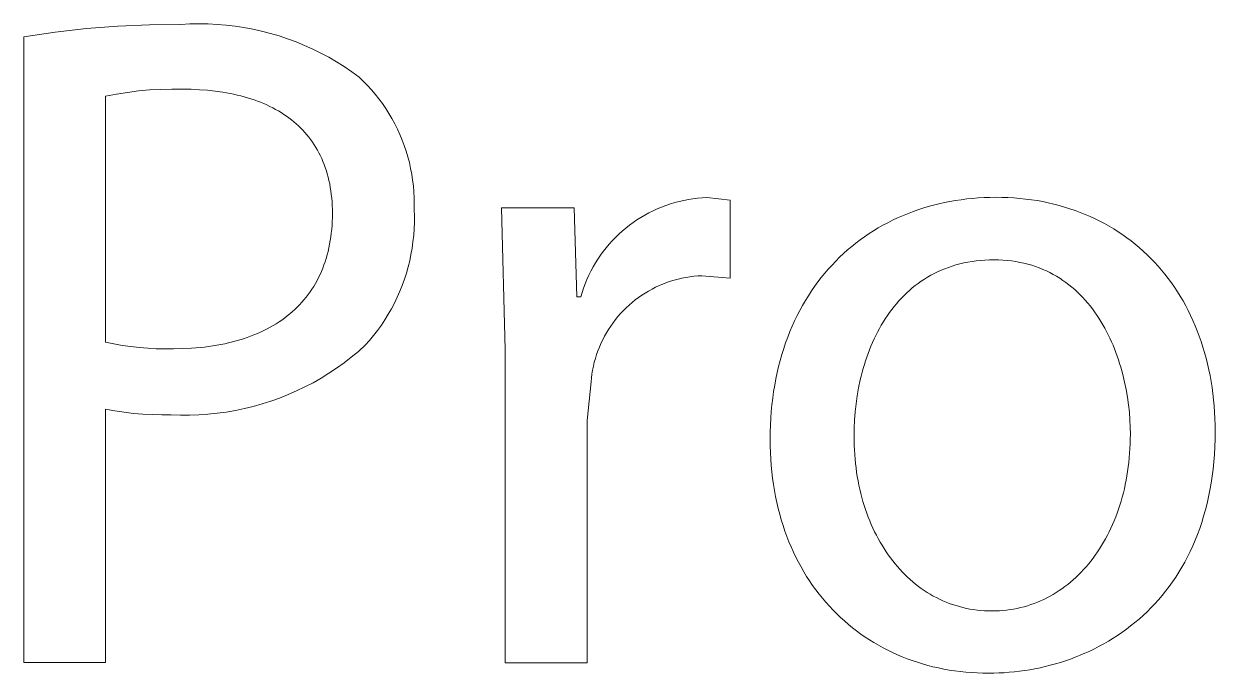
# Model space of a CAD drawing. Header units: millimetres. Extents: x -665 to 1920, y -373 to 1434.
# Drawn here: x 1097.66 to 1130.44, y -329.91 to -312.02 of the extents above; entities that cross this region are included whole.
import ezdxf

# ---------------------------------------------------------------- set-up
doc = ezdxf.new("R2010")
doc.units = ezdxf.units.MM
doc.header["$MEASUREMENT"] = 0
doc.layers.add('Domyślny', color=7, linetype='Continuous', true_color=0x000000)

msp = doc.modelspace()

# ---------------------------------------------------------------- linework, layer by layer
at = {"layer": 'Domyślny', "color": 18, "lineweight": 15, "true_color": 0x000000}
for p, q in [((1101.114, -312.052), (1101.982, -312.042)), ((1101.982, -312.042), (1102.231, -312.029)), ((1102.231, -312.029), (1102.479, -312.024)), ((1102.479, -312.024), (1102.728, -312.027)), ((1102.728, -312.027), (1102.976, -312.039)), ((1102.976, -312.039), (1103.224, -312.059)), ((1097.66, -312.378), (1098.519, -312.253)), ((1098.519, -312.253), (1099.382, -312.157)), ((1099.382, -312.157), (1100.247, -312.09)), ((1100.247, -312.09), (1101.114, -312.052)), ((1103.224, -312.059), (1103.47, -312.088)), ((1103.47, -312.088), (1103.716, -312.126)), ((1103.716, -312.126), (1103.961, -312.171)), ((1103.961, -312.171), (1104.203, -312.225)), ((1104.203, -312.225), (1104.444, -312.287)), ((1104.444, -312.287), (1104.682, -312.358)), ((1104.682, -312.358), (1104.918, -312.436)), ((1097.66, -329.617), (1097.66, -312.378)), ((1104.918, -312.436), (1105.151, -312.523)), ((1105.151, -312.523), (1105.381, -312.617)), ((1105.381, -312.617), (1105.608, -312.719)), ((1105.608, -312.719), (1105.83, -312.829)), ((1105.83, -312.829), (1106.05, -312.947)), ((1106.05, -312.947), (1106.264, -313.071)), ((1106.264, -313.071), (1106.475, -313.203)), ((1106.475, -313.203), (1106.681, -313.343)), ((1106.681, -313.343), (1106.882, -313.489)), ((1106.882, -313.489), (1107, -313.602)), ((1107, -313.602), (1107.114, -313.719)), ((1100.208, -313.957), (1099.907, -314.014)), ((1100.51, -313.911), (1100.208, -313.957)), ((1100.813, -313.874), (1100.51, -313.911)), ((1101.118, -313.846), (1100.813, -313.874)), ((1101.423, -313.829), (1101.118, -313.846)), ((1101.728, -313.822), (1101.423, -313.829)), ((1102.034, -313.825), (1101.728, -313.822)), ((1102.264, -313.828), (1102.034, -313.825)), ((1102.489, -313.838), (1102.264, -313.828)), ((1102.709, -313.854), (1102.489, -313.838)), ((1102.923, -313.877), (1102.709, -313.854)), ((1103.132, -313.906), (1102.923, -313.877)), ((1103.234, -313.924), (1103.132, -313.906)), ((1103.335, -313.942), (1103.234, -313.924)), ((1103.434, -313.963), (1103.335, -313.942)), ((1103.532, -313.985), (1103.434, -313.963)), ((1103.629, -314.009), (1103.532, -313.985)), ((1103.723, -314.034), (1103.629, -314.009)), ((1107.114, -313.719), (1107.223, -313.839)), ((1107.223, -313.839), (1107.329, -313.964)), ((1107.329, -313.964), (1107.43, -314.092)), ((1099.907, -314.014), (1099.907, -320.791)), ((1103.817, -314.061), (1103.723, -314.034)), ((1103.909, -314.09), (1103.817, -314.061)), ((1103.999, -314.121), (1103.909, -314.09)), ((1104.088, -314.153), (1103.999, -314.121)), ((1104.175, -314.186), (1104.088, -314.153)), ((1104.26, -314.222), (1104.175, -314.186)), ((1104.344, -314.259), (1104.26, -314.222)), ((1104.426, -314.298), (1104.344, -314.259)), ((1104.507, -314.338), (1104.426, -314.298)), ((1104.586, -314.38), (1104.507, -314.338)), ((1107.43, -314.092), (1107.527, -314.223)), ((1107.527, -314.223), (1107.619, -314.358)), ((1104.663, -314.424), (1104.586, -314.38)), ((1104.738, -314.47), (1104.663, -314.424)), ((1104.812, -314.517), (1104.738, -314.47)), ((1104.884, -314.566), (1104.812, -314.517)), ((1104.954, -314.616), (1104.884, -314.566)), ((1105.022, -314.669), (1104.954, -314.616)), ((1107.619, -314.358), (1107.706, -314.495)), ((1107.706, -314.495), (1107.789, -314.636)), ((1107.789, -314.636), (1107.866, -314.779)), ((1105.089, -314.722), (1105.022, -314.669)), ((1105.153, -314.778), (1105.089, -314.722)), ((1105.216, -314.835), (1105.153, -314.778)), ((1105.277, -314.894), (1105.216, -314.835)), ((1105.336, -314.955), (1105.277, -314.894)), ((1105.393, -315.017), (1105.336, -314.955)), ((1107.866, -314.779), (1107.939, -314.925)), ((1107.939, -314.925), (1108.007, -315.074)), ((1105.448, -315.082), (1105.393, -315.017)), ((1105.502, -315.147), (1105.448, -315.082)), ((1105.553, -315.215), (1105.502, -315.147)), ((1105.602, -315.284), (1105.553, -315.215)), ((1105.65, -315.355), (1105.602, -315.284)), ((1108.007, -315.074), (1108.069, -315.224)), ((1108.069, -315.224), (1108.127, -315.377)), ((1105.695, -315.428), (1105.65, -315.355)), ((1105.738, -315.502), (1105.695, -315.428)), ((1105.779, -315.578), (1105.738, -315.502)), ((1105.819, -315.656), (1105.779, -315.578)), ((1108.127, -315.377), (1108.179, -315.532)), ((1108.179, -315.532), (1108.225, -315.688)), ((1105.856, -315.735), (1105.819, -315.656)), ((1105.891, -315.817), (1105.856, -315.735)), ((1105.923, -315.9), (1105.891, -315.817)), ((1105.954, -315.984), (1105.923, -315.9)), ((1108.225, -315.688), (1108.267, -315.846)), ((1108.267, -315.846), (1108.302, -316.005)), ((1105.983, -316.071), (1105.954, -315.984)), ((1106.009, -316.159), (1105.983, -316.071)), ((1106.033, -316.249), (1106.009, -316.159)), ((1106.055, -316.34), (1106.033, -316.249)), ((1108.302, -316.005), (1108.333, -316.165)), ((1108.333, -316.165), (1108.358, -316.326)), ((1106.075, -316.434), (1106.055, -316.34)), ((1106.092, -316.529), (1106.075, -316.434)), ((1106.108, -316.626), (1106.092, -316.529)), ((1106.12, -316.724), (1106.108, -316.626)), ((1108.358, -316.326), (1108.377, -316.488)), ((1108.377, -316.488), (1108.39, -316.651)), ((1106.131, -316.824), (1106.12, -316.724)), ((1106.139, -316.926), (1106.131, -316.824)), ((1106.145, -317.03), (1106.139, -316.926)), ((1108.39, -316.651), (1108.398, -316.814)), ((1108.398, -316.814), (1108.401, -316.977)), ((1115.448, -316.984), (1115.57, -316.947)), ((1115.57, -316.947), (1115.694, -316.915)), ((1115.694, -316.915), (1115.818, -316.886)), ((1115.818, -316.886), (1115.943, -316.862)), ((1115.943, -316.862), (1116.07, -316.842)), ((1116.07, -316.842), (1116.196, -316.826)), ((1116.196, -316.826), (1116.324, -316.814)), ((1116.324, -316.814), (1116.451, -316.807)), ((1116.451, -316.807), (1117.097, -316.885)), ((1117.097, -316.885), (1117.097, -319.029)), ((1122.839, -316.98), (1122.989, -316.946)), ((1122.989, -316.946), (1123.141, -316.916)), ((1123.141, -316.916), (1123.294, -316.89)), ((1123.294, -316.89), (1123.448, -316.867)), ((1123.448, -316.867), (1123.604, -316.847)), ((1123.604, -316.847), (1123.761, -316.831)), ((1123.761, -316.831), (1123.92, -316.818)), ((1123.92, -316.818), (1124.079, -316.809)), ((1124.079, -316.809), (1124.24, -316.804)), ((1124.24, -316.804), (1124.401, -316.802)), ((1124.401, -316.802), (1124.569, -316.804)), ((1124.569, -316.804), (1124.735, -316.81)), ((1124.735, -316.81), (1124.9, -316.819)), ((1124.9, -316.819), (1125.062, -316.833)), ((1125.062, -316.833), (1125.223, -316.85)), ((1125.223, -316.85), (1125.382, -316.87)), ((1125.382, -316.87), (1125.539, -316.894)), ((1125.539, -316.894), (1125.694, -316.922)), ((1125.694, -316.922), (1125.847, -316.954)), ((1125.847, -316.954), (1125.999, -316.989)), ((1106.149, -317.136), (1106.145, -317.03)), ((1106.15, -317.243), (1106.149, -317.136)), ((1106.149, -317.355), (1106.15, -317.243)), ((1108.401, -316.977), (1108.397, -317.14)), ((1108.397, -317.14), (1108.404, -317.317)), ((1110.906, -321.001), (1110.802, -317.092)), ((1110.802, -317.092), (1112.8, -317.092)), ((1112.8, -317.092), (1112.878, -319.546)), ((1114.747, -317.291), (1114.859, -317.23)), ((1114.859, -317.23), (1114.973, -317.173)), ((1114.973, -317.173), (1115.089, -317.12)), ((1115.089, -317.12), (1115.207, -317.071)), ((1115.207, -317.071), (1115.327, -317.025)), ((1115.327, -317.025), (1115.448, -316.984)), ((1121.832, -317.31), (1121.971, -317.253)), ((1121.971, -317.253), (1122.111, -317.199)), ((1122.111, -317.199), (1122.254, -317.148)), ((1122.254, -317.148), (1122.398, -317.101)), ((1122.398, -317.101), (1122.543, -317.057)), ((1122.543, -317.057), (1122.69, -317.017)), ((1122.69, -317.017), (1122.839, -316.98)), ((1125.999, -316.989), (1126.148, -317.027)), ((1126.148, -317.027), (1126.295, -317.069)), ((1126.295, -317.069), (1126.44, -317.115)), ((1126.44, -317.115), (1126.583, -317.163)), ((1126.583, -317.163), (1126.724, -317.216)), ((1126.724, -317.216), (1126.863, -317.271)), ((1126.863, -317.271), (1127, -317.33)), ((1106.131, -317.682), (1106.139, -317.575)), ((1106.139, -317.575), (1106.145, -317.466)), ((1106.145, -317.466), (1106.149, -317.355)), ((1108.404, -317.494), (1108.398, -317.671)), ((1108.404, -317.317), (1108.404, -317.494)), ((1114.22, -317.651), (1114.321, -317.572)), ((1114.321, -317.572), (1114.424, -317.497)), ((1114.424, -317.497), (1114.529, -317.425)), ((1114.529, -317.425), (1114.637, -317.356)), ((1114.637, -317.356), (1114.747, -317.291)), ((1121.168, -317.646), (1121.297, -317.572)), ((1121.297, -317.572), (1121.428, -317.502)), ((1121.428, -317.502), (1121.561, -317.434)), ((1121.561, -317.434), (1121.696, -317.371)), ((1121.696, -317.371), (1121.832, -317.31)), ((1127, -317.33), (1127.134, -317.392)), ((1127.134, -317.392), (1127.266, -317.458)), ((1127.266, -317.458), (1127.396, -317.526)), ((1127.396, -317.526), (1127.524, -317.598)), ((1127.524, -317.598), (1127.649, -317.673)), ((1106.091, -317.995), (1106.107, -317.892)), ((1106.107, -317.892), (1106.12, -317.788)), ((1106.12, -317.788), (1106.131, -317.682)), ((1108.386, -317.848), (1108.367, -318.025)), ((1108.398, -317.671), (1108.386, -317.848)), ((1113.848, -318.001), (1113.936, -317.909)), ((1113.936, -317.909), (1114.028, -317.82)), ((1114.028, -317.82), (1114.123, -317.734)), ((1114.123, -317.734), (1114.22, -317.651)), ((1120.673, -317.973), (1120.793, -317.886)), ((1120.793, -317.886), (1120.916, -317.803)), ((1120.916, -317.803), (1121.041, -317.723)), ((1121.041, -317.723), (1121.168, -317.646)), ((1127.649, -317.673), (1127.772, -317.751)), ((1127.772, -317.751), (1127.893, -317.833)), ((1127.893, -317.833), (1128.011, -317.917)), ((1128.011, -317.917), (1128.127, -318.004)), ((1106.031, -318.292), (1106.053, -318.195)), ((1106.053, -318.195), (1106.073, -318.096)), ((1106.073, -318.096), (1106.091, -317.995)), ((1108.343, -318.2), (1108.312, -318.375)), ((1108.367, -318.025), (1108.343, -318.2)), ((1113.601, -318.294), (1113.68, -318.193)), ((1113.68, -318.193), (1113.762, -318.096)), ((1113.762, -318.096), (1113.848, -318.001)), ((1120.214, -318.351), (1120.325, -318.252)), ((1120.325, -318.252), (1120.439, -318.156)), ((1120.439, -318.156), (1120.555, -318.063)), ((1120.555, -318.063), (1120.673, -317.973)), ((1128.127, -318.004), (1128.24, -318.095)), ((1128.24, -318.095), (1128.351, -318.188)), ((1128.351, -318.188), (1128.46, -318.284)), ((1105.918, -318.666), (1105.949, -318.575)), ((1105.949, -318.575), (1105.979, -318.483)), ((1105.979, -318.483), (1106.006, -318.388)), ((1106.006, -318.388), (1106.031, -318.292)), ((1108.276, -318.548), (1108.234, -318.721)), ((1108.312, -318.375), (1108.276, -318.548)), ((1113.386, -318.611), (1113.454, -318.503)), ((1113.454, -318.503), (1113.526, -318.397)), ((1113.526, -318.397), (1113.601, -318.294)), ((1119.896, -318.667), (1119.999, -318.559)), ((1119.999, -318.559), (1120.105, -318.453)), ((1120.105, -318.453), (1120.214, -318.351)), ((1123.634, -318.588), (1123.522, -318.61)), ((1123.748, -318.569), (1123.634, -318.588)), ((1123.864, -318.553), (1123.748, -318.569)), ((1123.982, -318.54), (1123.864, -318.553)), ((1124.102, -318.532), (1123.982, -318.54)), ((1124.225, -318.526), (1124.102, -318.532)), ((1124.35, -318.524), (1124.225, -318.526)), ((1124.475, -318.526), (1124.35, -318.524)), ((1124.598, -318.532), (1124.475, -318.526)), ((1124.718, -318.542), (1124.598, -318.532)), ((1124.836, -318.555), (1124.718, -318.542)), ((1124.952, -318.572), (1124.836, -318.555)), ((1125.065, -318.593), (1124.952, -318.572)), ((1125.176, -318.617), (1125.065, -318.593)), ((1128.46, -318.284), (1128.565, -318.383)), ((1128.565, -318.383), (1128.669, -318.485)), ((1128.669, -318.485), (1128.769, -318.59)), ((1128.769, -318.59), (1128.867, -318.698)), ((1105.81, -318.929), (1105.848, -318.843)), ((1105.848, -318.843), (1105.884, -318.755)), ((1105.884, -318.755), (1105.918, -318.666)), ((1108.185, -318.891), (1108.131, -319.06)), ((1108.234, -318.721), (1108.185, -318.891)), ((1113.205, -318.948), (1113.261, -318.834)), ((1113.261, -318.834), (1113.322, -318.721)), ((1113.322, -318.721), (1113.386, -318.611)), ((1119.6, -319.011), (1119.696, -318.894)), ((1119.696, -318.894), (1119.794, -318.779)), ((1119.794, -318.779), (1119.896, -318.667)), ((1122.707, -318.9), (1122.615, -318.949)), ((1122.802, -318.853), (1122.707, -318.9)), ((1122.898, -318.81), (1122.802, -318.853)), ((1122.997, -318.769), (1122.898, -318.81)), ((1123.098, -318.731), (1122.997, -318.769)), ((1123.201, -318.696), (1123.098, -318.731)), ((1123.306, -318.664), (1123.201, -318.696)), ((1123.413, -318.636), (1123.306, -318.664)), ((1123.522, -318.61), (1123.413, -318.636)), ((1125.285, -318.644), (1125.176, -318.617)), ((1125.391, -318.675), (1125.285, -318.644)), ((1125.496, -318.709), (1125.391, -318.675)), ((1125.597, -318.746), (1125.496, -318.709)), ((1125.697, -318.786), (1125.597, -318.746)), ((1125.794, -318.83), (1125.697, -318.786)), ((1125.89, -318.876), (1125.794, -318.83)), ((1125.983, -318.925), (1125.89, -318.876)), ((1126.073, -318.977), (1125.983, -318.925)), ((1128.867, -318.698), (1128.963, -318.808)), ((1128.963, -318.808), (1129.055, -318.921)), ((1129.055, -318.921), (1129.145, -319.037)), ((1105.586, -319.333), (1105.635, -319.255)), ((1105.635, -319.255), (1105.682, -319.176)), ((1105.682, -319.176), (1105.727, -319.095)), ((1105.727, -319.095), (1105.769, -319.013)), ((1105.769, -319.013), (1105.81, -318.929)), ((1108.071, -319.227), (1108.006, -319.391)), ((1108.131, -319.06), (1108.071, -319.227)), ((1113.058, -319.302), (1113.103, -319.183)), ((1113.103, -319.183), (1113.152, -319.064)), ((1113.152, -319.064), (1113.205, -318.948)), ((1115.142, -319.234), (1115.042, -319.28)), ((1115.243, -319.191), (1115.142, -319.234)), ((1115.346, -319.151), (1115.243, -319.191)), ((1115.45, -319.115), (1115.346, -319.151)), ((1115.555, -319.083), (1115.45, -319.115)), ((1115.661, -319.054), (1115.555, -319.083)), ((1115.768, -319.029), (1115.661, -319.054)), ((1115.876, -319.008), (1115.768, -319.029)), ((1115.985, -318.99), (1115.876, -319.008)), ((1116.094, -318.976), (1115.985, -318.99)), ((1116.203, -318.966), (1116.094, -318.976)), ((1116.313, -318.96), (1116.203, -318.966)), ((1117.097, -319.029), (1116.313, -318.96)), ((1119.329, -319.382), (1119.417, -319.255)), ((1119.417, -319.255), (1119.507, -319.132)), ((1119.507, -319.132), (1119.6, -319.011)), ((1122.185, -319.234), (1122.105, -319.299)), ((1122.267, -319.172), (1122.185, -319.234)), ((1122.351, -319.113), (1122.267, -319.172)), ((1122.437, -319.055), (1122.351, -319.113)), ((1122.525, -319.001), (1122.437, -319.055)), ((1122.615, -318.949), (1122.525, -319.001)), ((1126.162, -319.032), (1126.073, -318.977)), ((1126.248, -319.09), (1126.162, -319.032)), ((1126.333, -319.15), (1126.248, -319.09)), ((1126.415, -319.212), (1126.333, -319.15)), ((1126.495, -319.277), (1126.415, -319.212)), ((1129.145, -319.037), (1129.232, -319.156)), ((1129.232, -319.156), (1129.317, -319.277)), ((1105.368, -319.625), (1105.426, -319.555)), ((1105.426, -319.555), (1105.481, -319.482)), ((1105.481, -319.482), (1105.535, -319.408)), ((1105.535, -319.408), (1105.586, -319.333)), ((1107.934, -319.554), (1107.857, -319.713)), ((1108.006, -319.391), (1107.934, -319.554)), ((1112.878, -319.546), (1112.981, -319.546)), ((1112.981, -319.546), (1113.018, -319.423)), ((1113.018, -319.423), (1113.058, -319.302)), ((1114.571, -319.563), (1114.483, -319.629)), ((1114.661, -319.5), (1114.571, -319.563)), ((1114.753, -319.44), (1114.661, -319.5)), ((1114.848, -319.383), (1114.753, -319.44)), ((1114.944, -319.33), (1114.848, -319.383)), ((1115.042, -319.28), (1114.944, -319.33)), ((1119.163, -319.644), (1119.245, -319.512)), ((1119.245, -319.512), (1119.329, -319.382)), ((1121.806, -319.579), (1121.736, -319.655)), ((1121.878, -319.506), (1121.806, -319.579)), ((1121.951, -319.434), (1121.878, -319.506)), ((1122.027, -319.365), (1121.951, -319.434)), ((1122.105, -319.299), (1122.027, -319.365)), ((1126.573, -319.345), (1126.495, -319.277)), ((1126.648, -319.414), (1126.573, -319.345)), ((1126.722, -319.486), (1126.648, -319.414)), ((1126.794, -319.56), (1126.722, -319.486)), ((1126.863, -319.636), (1126.794, -319.56)), ((1129.317, -319.277), (1129.398, -319.401)), ((1129.398, -319.401), (1129.477, -319.527)), ((1129.477, -319.527), (1129.553, -319.656)), ((1105.05, -319.951), (1105.118, -319.89)), ((1105.118, -319.89), (1105.183, -319.826)), ((1105.183, -319.826), (1105.247, -319.761)), ((1105.247, -319.761), (1105.309, -319.694)), ((1105.309, -319.694), (1105.368, -319.625)), ((1107.775, -319.87), (1107.687, -320.024)), ((1107.857, -319.713), (1107.775, -319.87)), ((1114.233, -319.845), (1114.155, -319.923)), ((1114.314, -319.77), (1114.233, -319.845)), ((1114.397, -319.698), (1114.314, -319.77)), ((1114.483, -319.629), (1114.397, -319.698)), ((1119.009, -319.918), (1119.084, -319.78)), ((1119.084, -319.78), (1119.163, -319.644)), ((1121.539, -319.893), (1121.478, -319.976)), ((1121.603, -319.812), (1121.539, -319.893)), ((1121.669, -319.732), (1121.603, -319.812)), ((1121.736, -319.655), (1121.669, -319.732)), ((1126.931, -319.714), (1126.863, -319.636)), ((1126.996, -319.795), (1126.931, -319.714)), ((1127.059, -319.876), (1126.996, -319.795)), ((1127.121, -319.96), (1127.059, -319.876)), ((1129.553, -319.656), (1129.626, -319.788)), ((1129.626, -319.788), (1129.696, -319.922)), ((1104.602, -320.285), (1104.681, -320.234)), ((1104.681, -320.234), (1104.759, -320.181)), ((1104.759, -320.181), (1104.835, -320.126)), ((1104.835, -320.126), (1104.908, -320.07)), ((1104.908, -320.07), (1104.98, -320.011)), ((1104.98, -320.011), (1105.05, -319.951)), ((1107.594, -320.175), (1107.496, -320.323)), ((1107.687, -320.024), (1107.594, -320.175)), ((1113.938, -320.171), (1113.871, -320.258)), ((1114.007, -320.086), (1113.938, -320.171)), ((1114.08, -320.003), (1114.007, -320.086)), ((1114.155, -319.923), (1114.08, -320.003)), ((1118.8, -320.35), (1118.866, -320.203)), ((1118.866, -320.203), (1118.936, -320.059)), ((1118.936, -320.059), (1119.009, -319.918)), ((1121.304, -320.237), (1121.25, -320.327)), ((1121.36, -320.148), (1121.304, -320.237)), ((1121.418, -320.061), (1121.36, -320.148)), ((1121.478, -319.976), (1121.418, -320.061)), ((1127.18, -320.045), (1127.121, -319.96)), ((1127.238, -320.132), (1127.18, -320.045)), ((1127.293, -320.221), (1127.238, -320.132)), ((1127.347, -320.311), (1127.293, -320.221)), ((1129.696, -319.922), (1129.763, -320.058)), ((1129.763, -320.058), (1129.827, -320.197)), ((1129.827, -320.197), (1129.888, -320.338)), ((1103.992, -320.592), (1104.085, -320.554)), ((1104.085, -320.554), (1104.176, -320.514)), ((1104.176, -320.514), (1104.265, -320.472)), ((1104.265, -320.472), (1104.352, -320.428)), ((1104.352, -320.428), (1104.437, -320.382)), ((1104.437, -320.382), (1104.52, -320.334)), ((1104.52, -320.334), (1104.602, -320.285)), ((1107.393, -320.467), (1107.285, -320.608)), ((1107.496, -320.323), (1107.393, -320.467)), ((1113.69, -320.534), (1113.636, -320.63)), ((1113.747, -320.44), (1113.69, -320.534)), ((1113.808, -320.348), (1113.747, -320.44)), ((1113.871, -320.258), (1113.808, -320.348)), ((1118.676, -320.653), (1118.736, -320.5)), ((1118.736, -320.5), (1118.8, -320.35)), ((1121.149, -320.512), (1121.101, -320.606)), ((1121.199, -320.419), (1121.149, -320.512)), ((1121.25, -320.327), (1121.199, -320.419)), ((1127.398, -320.402), (1127.347, -320.311)), ((1127.448, -320.495), (1127.398, -320.402)), ((1127.495, -320.589), (1127.448, -320.495)), ((1129.888, -320.338), (1129.946, -320.482)), ((1129.946, -320.482), (1130.001, -320.627)), ((1099.907, -320.791), (1100.137, -320.84)), ((1100.137, -320.84), (1100.369, -320.881)), ((1100.369, -320.881), (1100.602, -320.915)), ((1102.742, -320.91), (1102.856, -320.894)), ((1102.856, -320.894), (1102.968, -320.876)), ((1102.968, -320.876), (1103.078, -320.856)), ((1103.078, -320.856), (1103.187, -320.834)), ((1103.187, -320.834), (1103.293, -320.81)), ((1103.293, -320.81), (1103.399, -320.785)), ((1103.399, -320.785), (1103.502, -320.757)), ((1103.502, -320.757), (1103.604, -320.728)), ((1103.604, -320.728), (1103.703, -320.697)), ((1103.703, -320.697), (1103.801, -320.664)), ((1103.801, -320.664), (1103.898, -320.629)), ((1103.898, -320.629), (1103.992, -320.592)), ((1107.054, -320.877), (1106.865, -321.045)), ((1107.172, -320.744), (1107.054, -320.877)), ((1107.285, -320.608), (1107.172, -320.744)), ((1113.539, -320.827), (1113.495, -320.928)), ((1113.586, -320.728), (1113.539, -320.827)), ((1113.636, -320.63), (1113.586, -320.728)), ((1118.566, -320.967), (1118.62, -320.808)), ((1118.62, -320.808), (1118.676, -320.653)), ((1121.01, -320.8), (1120.968, -320.899)), ((1121.054, -320.703), (1121.01, -320.8)), ((1121.101, -320.606), (1121.054, -320.703)), ((1127.541, -320.684), (1127.495, -320.589)), ((1127.585, -320.781), (1127.541, -320.684)), ((1127.627, -320.878), (1127.585, -320.781)), ((1127.667, -320.976), (1127.627, -320.878)), ((1130.001, -320.627), (1130.052, -320.776)), ((1130.052, -320.776), (1130.101, -320.926)), ((1100.602, -320.915), (1100.836, -320.942)), ((1100.836, -320.942), (1101.07, -320.961)), ((1101.07, -320.961), (1101.305, -320.972)), ((1101.305, -320.972), (1101.54, -320.976)), ((1101.54, -320.976), (1101.776, -320.972)), ((1101.776, -320.972), (1102.027, -320.968)), ((1102.027, -320.968), (1102.272, -320.956)), ((1102.272, -320.956), (1102.51, -320.937)), ((1102.51, -320.937), (1102.627, -320.925)), ((1102.627, -320.925), (1102.742, -320.91)), ((1106.67, -321.206), (1106.469, -321.361)), ((1106.865, -321.045), (1106.67, -321.206)), ((1110.906, -329.62), (1110.906, -321.001)), ((1113.418, -321.135), (1113.385, -321.24)), ((1113.455, -321.031), (1113.418, -321.135)), ((1113.495, -320.928), (1113.455, -321.031)), ((1118.469, -321.292), (1118.516, -321.128)), ((1118.516, -321.128), (1118.566, -320.967)), ((1120.852, -321.201), (1120.818, -321.305)), ((1120.889, -321.099), (1120.852, -321.201)), ((1120.928, -320.998), (1120.889, -321.099)), ((1120.968, -320.899), (1120.928, -320.998)), ((1127.705, -321.076), (1127.667, -320.976)), ((1127.742, -321.176), (1127.705, -321.076)), ((1127.776, -321.276), (1127.742, -321.176)), ((1130.101, -320.926), (1130.147, -321.079)), ((1130.147, -321.079), (1130.189, -321.234)), ((1106.263, -321.508), (1106.052, -321.649)), ((1106.469, -321.361), (1106.263, -321.508)), ((1113.33, -321.453), (1113.308, -321.561)), ((1113.356, -321.346), (1113.33, -321.453)), ((1113.385, -321.24), (1113.356, -321.346)), ((1118.387, -321.627), (1118.426, -321.458)), ((1118.426, -321.458), (1118.469, -321.292)), ((1120.754, -321.514), (1120.724, -321.619)), ((1120.785, -321.409), (1120.754, -321.514)), ((1120.818, -321.305), (1120.785, -321.409)), ((1127.809, -321.378), (1127.776, -321.276)), ((1127.84, -321.48), (1127.809, -321.378)), ((1127.896, -321.685), (1127.84, -321.48)), ((1130.189, -321.234), (1130.228, -321.391)), ((1130.228, -321.391), (1130.264, -321.55)), ((1130.264, -321.55), (1130.297, -321.711)), ((1105.837, -321.781), (1105.617, -321.907)), ((1106.052, -321.649), (1105.837, -321.781)), ((1113.276, -321.778), (1113.265, -321.888)), ((1113.29, -321.669), (1113.276, -321.778)), ((1113.308, -321.561), (1113.29, -321.669)), ((1118.318, -321.974), (1118.35, -321.799)), ((1118.35, -321.799), (1118.387, -321.627)), ((1120.671, -321.833), (1120.626, -322.05)), ((1120.697, -321.726), (1120.671, -321.833)), ((1120.724, -321.619), (1120.697, -321.726)), ((1127.946, -321.892), (1127.896, -321.685)), ((1130.297, -321.711), (1130.326, -321.874)), ((1130.326, -321.874), (1130.352, -322.04)), ((1105.164, -322.134), (1104.932, -322.236)), ((1105.393, -322.024), (1105.164, -322.134)), ((1105.617, -321.907), (1105.393, -322.024)), ((1113.265, -321.888), (1113.162, -322.947)), ((1118.264, -322.332), (1118.289, -322.152)), ((1118.289, -322.152), (1118.318, -321.974)), ((1120.626, -322.05), (1120.587, -322.269)), ((1127.989, -322.099), (1127.946, -321.892)), ((1128.024, -322.307), (1127.989, -322.099)), ((1130.352, -322.04), (1130.374, -322.207)), ((1104.218, -322.492), (1103.974, -322.56)), ((1104.459, -322.415), (1104.218, -322.492)), ((1104.697, -322.329), (1104.459, -322.415)), ((1104.932, -322.236), (1104.697, -322.329)), ((1118.225, -322.7), (1118.242, -322.514)), ((1118.242, -322.514), (1118.264, -322.332)), ((1120.556, -322.49), (1120.532, -322.712)), ((1120.587, -322.269), (1120.556, -322.49)), ((1128.053, -322.515), (1128.024, -322.307)), ((1128.076, -322.721), (1128.053, -322.515)), ((1130.374, -322.207), (1130.394, -322.377)), ((1130.394, -322.377), (1130.409, -322.548)), ((1100.163, -322.681), (1099.907, -322.633)), ((1099.907, -322.633), (1099.907, -329.617)), ((1100.419, -322.721), (1100.163, -322.681)), ((1100.677, -322.752), (1100.419, -322.721)), ((1100.936, -322.774), (1100.677, -322.752)), ((1101.196, -322.787), (1100.936, -322.774)), ((1101.456, -322.792), (1101.196, -322.787)), ((1101.715, -322.788), (1101.456, -322.792)), ((1101.969, -322.798), (1101.715, -322.788)), ((1102.222, -322.799), (1101.969, -322.798)), ((1102.475, -322.791), (1102.222, -322.799)), ((1102.727, -322.774), (1102.475, -322.791)), ((1102.979, -322.749), (1102.727, -322.774)), ((1103.23, -322.715), (1102.979, -322.749)), ((1103.48, -322.672), (1103.23, -322.715)), ((1103.728, -322.62), (1103.48, -322.672)), ((1103.974, -322.56), (1103.728, -322.62)), ((1118.211, -322.888), (1118.225, -322.7)), ((1120.532, -322.712), (1120.514, -322.935)), ((1128.092, -322.926), (1128.076, -322.721)), ((1130.409, -322.548), (1130.422, -322.721)), ((1130.422, -322.721), (1130.431, -322.896)), ((1113.162, -322.947), (1113.162, -329.62)), ((1118.195, -323.271), (1118.201, -323.078)), ((1118.201, -323.078), (1118.211, -322.888)), ((1120.504, -323.158), (1120.501, -323.381)), ((1120.514, -322.935), (1120.504, -323.158)), ((1128.101, -323.129), (1128.092, -322.926)), ((1128.104, -323.329), (1128.101, -323.129)), ((1130.431, -322.896), (1130.436, -323.073)), ((1130.436, -323.073), (1130.438, -323.252)), ((1118.193, -323.467), (1118.195, -323.271)), ((1118.195, -323.651), (1118.193, -323.467)), ((1120.501, -323.381), (1120.502, -323.509)), ((1120.502, -323.509), (1120.505, -323.636)), ((1128.099, -323.592), (1128.103, -323.461)), ((1128.103, -323.461), (1128.104, -323.329)), ((1130.435, -323.467), (1130.428, -323.678)), ((1130.438, -323.252), (1130.435, -323.467)), ((1118.201, -323.833), (1118.195, -323.651)), ((1118.21, -324.013), (1118.201, -323.833)), ((1120.505, -323.636), (1120.511, -323.761)), ((1120.511, -323.761), (1120.519, -323.886)), ((1128.085, -323.849), (1128.093, -323.721)), ((1128.093, -323.721), (1128.099, -323.592)), ((1130.428, -323.678), (1130.417, -323.886)), ((1118.223, -324.191), (1118.21, -324.013)), ((1120.519, -323.886), (1120.529, -324.01)), ((1120.529, -324.01), (1120.542, -324.132)), ((1120.542, -324.132), (1120.556, -324.254)), ((1128.047, -324.226), (1128.062, -324.102)), ((1128.062, -324.102), (1128.075, -323.976)), ((1128.075, -323.976), (1128.085, -323.849)), ((1130.401, -324.09), (1130.38, -324.29)), ((1130.417, -323.886), (1130.401, -324.09)), ((1118.24, -324.366), (1118.223, -324.191)), ((1118.26, -324.539), (1118.24, -324.366)), ((1120.556, -324.254), (1120.573, -324.374)), ((1120.573, -324.374), (1120.592, -324.493)), ((1120.592, -324.493), (1120.613, -324.61)), ((1127.988, -324.591), (1128.01, -324.471)), ((1128.01, -324.471), (1128.03, -324.349)), ((1128.03, -324.349), (1128.047, -324.226)), ((1130.356, -324.486), (1130.327, -324.679)), ((1130.38, -324.29), (1130.356, -324.486)), ((1118.284, -324.71), (1118.26, -324.539)), ((1118.312, -324.879), (1118.284, -324.71)), ((1120.613, -324.61), (1120.636, -324.727)), ((1120.636, -324.727), (1120.661, -324.842)), ((1127.911, -324.943), (1127.939, -324.827)), ((1127.939, -324.827), (1127.965, -324.71)), ((1127.965, -324.71), (1127.988, -324.591)), ((1130.327, -324.679), (1130.294, -324.868)), ((1118.343, -325.045), (1118.312, -324.879)), ((1118.377, -325.209), (1118.343, -325.045)), ((1120.661, -324.842), (1120.688, -324.956)), ((1120.688, -324.956), (1120.717, -325.068)), ((1120.717, -325.068), (1120.748, -325.179)), ((1127.849, -325.17), (1127.881, -325.057)), ((1127.881, -325.057), (1127.911, -324.943)), ((1130.257, -325.053), (1130.215, -325.234)), ((1130.294, -324.868), (1130.257, -325.053)), ((1118.415, -325.37), (1118.377, -325.209)), ((1118.456, -325.529), (1118.415, -325.37)), ((1120.748, -325.179), (1120.782, -325.288)), ((1120.782, -325.288), (1120.817, -325.396)), ((1120.817, -325.396), (1120.854, -325.503)), ((1127.74, -325.498), (1127.778, -325.39)), ((1127.778, -325.39), (1127.815, -325.281)), ((1127.815, -325.281), (1127.849, -325.17)), ((1130.17, -325.412), (1130.121, -325.586)), ((1130.215, -325.234), (1130.17, -325.412)), ((1118.501, -325.686), (1118.456, -325.529)), ((1118.549, -325.84), (1118.501, -325.686)), ((1120.854, -325.503), (1120.893, -325.607)), ((1120.893, -325.607), (1120.934, -325.711)), ((1120.934, -325.711), (1120.977, -325.812)), ((1127.615, -325.812), (1127.658, -325.709)), ((1127.658, -325.709), (1127.7, -325.605)), ((1127.7, -325.605), (1127.74, -325.498)), ((1130.069, -325.757), (1130.012, -325.923)), ((1130.121, -325.586), (1130.069, -325.757)), ((1118.6, -325.992), (1118.549, -325.84)), ((1118.654, -326.141), (1118.6, -325.992)), ((1120.977, -325.812), (1121.022, -325.912)), ((1121.022, -325.912), (1121.068, -326.011)), ((1121.068, -326.011), (1121.117, -326.107)), ((1121.117, -326.107), (1121.167, -326.202)), ((1127.421, -326.205), (1127.472, -326.11)), ((1127.472, -326.11), (1127.521, -326.012)), ((1127.521, -326.012), (1127.569, -325.913)), ((1127.569, -325.913), (1127.615, -325.812)), ((1129.952, -326.087), (1129.889, -326.246)), ((1130.012, -325.923), (1129.952, -326.087)), ((1118.711, -326.287), (1118.654, -326.141)), ((1118.772, -326.432), (1118.711, -326.287)), ((1118.835, -326.573), (1118.772, -326.432)), ((1121.167, -326.202), (1121.219, -326.295)), ((1121.219, -326.295), (1121.272, -326.386)), ((1121.272, -326.386), (1121.328, -326.476)), ((1127.257, -326.481), (1127.313, -326.391)), ((1127.313, -326.391), (1127.368, -326.299)), ((1127.368, -326.299), (1127.421, -326.205)), ((1129.822, -326.402), (1129.751, -326.554)), ((1129.889, -326.246), (1129.822, -326.402)), ((1118.902, -326.712), (1118.835, -326.573)), ((1118.972, -326.849), (1118.902, -326.712)), ((1121.328, -326.476), (1121.385, -326.563)), ((1121.385, -326.563), (1121.444, -326.649)), ((1121.444, -326.649), (1121.504, -326.733)), ((1121.504, -326.733), (1121.566, -326.814)), ((1127.015, -326.821), (1127.078, -326.739)), ((1127.078, -326.739), (1127.139, -326.655)), ((1127.139, -326.655), (1127.199, -326.569)), ((1127.199, -326.569), (1127.257, -326.481)), ((1129.677, -326.703), (1129.6, -326.848)), ((1129.751, -326.554), (1129.677, -326.703)), ((1119.044, -326.982), (1118.972, -326.849)), ((1119.12, -327.113), (1119.044, -326.982)), ((1119.198, -327.242), (1119.12, -327.113)), ((1121.566, -326.814), (1121.63, -326.894)), ((1121.63, -326.894), (1121.696, -326.972)), ((1121.696, -326.972), (1121.762, -327.047)), ((1121.762, -327.047), (1121.831, -327.121)), ((1121.831, -327.121), (1121.901, -327.192)), ((1126.747, -327.128), (1126.816, -327.054)), ((1126.816, -327.054), (1126.884, -326.979)), ((1126.884, -326.979), (1126.95, -326.901)), ((1126.95, -326.901), (1127.015, -326.821)), ((1129.52, -326.99), (1129.437, -327.128)), ((1129.6, -326.848), (1129.52, -326.99)), ((1119.279, -327.367), (1119.198, -327.242)), ((1119.363, -327.49), (1119.279, -327.367)), ((1121.901, -327.192), (1121.973, -327.262)), ((1121.973, -327.262), (1122.046, -327.329)), ((1122.046, -327.329), (1122.12, -327.393)), ((1122.12, -327.393), (1122.196, -327.456)), ((1126.38, -327.462), (1126.456, -327.4)), ((1126.456, -327.4), (1126.531, -327.335)), ((1126.531, -327.335), (1126.604, -327.268)), ((1126.604, -327.268), (1126.677, -327.199)), ((1126.677, -327.199), (1126.747, -327.128)), ((1129.262, -327.394), (1129.17, -327.521)), ((1129.351, -327.263), (1129.262, -327.394)), ((1129.437, -327.128), (1129.351, -327.263)), ((1119.45, -327.611), (1119.363, -327.49)), ((1119.539, -327.728), (1119.45, -327.611)), ((1119.631, -327.843), (1119.539, -327.728)), ((1122.196, -327.456), (1122.274, -327.516)), ((1122.274, -327.516), (1122.353, -327.574)), ((1122.353, -327.574), (1122.433, -327.629)), ((1122.433, -327.629), (1122.515, -327.683)), ((1122.515, -327.683), (1122.598, -327.733)), ((1122.598, -327.733), (1122.682, -327.782)), ((1125.894, -327.786), (1125.978, -327.738)), ((1125.978, -327.738), (1126.061, -327.688)), ((1126.061, -327.688), (1126.142, -327.635)), ((1126.142, -327.635), (1126.223, -327.58)), ((1126.223, -327.58), (1126.302, -327.522)), ((1126.302, -327.522), (1126.38, -327.462)), ((1128.978, -327.766), (1128.878, -327.883)), ((1129.075, -327.645), (1128.978, -327.766)), ((1129.17, -327.521), (1129.075, -327.645)), ((1119.726, -327.955), (1119.631, -327.843)), ((1119.823, -328.063), (1119.726, -327.955)), ((1119.923, -328.17), (1119.823, -328.063)), ((1122.682, -327.782), (1122.768, -327.827)), ((1122.768, -327.827), (1122.854, -327.871)), ((1122.854, -327.871), (1122.943, -327.911)), ((1122.943, -327.911), (1123.032, -327.949)), ((1123.032, -327.949), (1123.123, -327.985)), ((1123.123, -327.985), (1123.215, -328.018)), ((1123.215, -328.018), (1123.308, -328.048)), ((1123.308, -328.048), (1123.402, -328.075)), ((1123.402, -328.075), (1123.497, -328.1)), ((1123.497, -328.1), (1123.594, -328.122)), ((1124.99, -328.123), (1125.085, -328.101)), ((1125.085, -328.101), (1125.179, -328.077)), ((1125.179, -328.077), (1125.272, -328.05)), ((1125.272, -328.05), (1125.364, -328.02)), ((1125.364, -328.02), (1125.455, -327.987)), ((1125.455, -327.987), (1125.545, -327.952)), ((1125.545, -327.952), (1125.634, -327.915)), ((1125.634, -327.915), (1125.722, -327.874)), ((1125.722, -327.874), (1125.808, -327.831)), ((1125.808, -327.831), (1125.894, -327.786)), ((1128.776, -327.997), (1128.671, -328.107)), ((1128.878, -327.883), (1128.776, -327.997)), ((1120.025, -328.273), (1119.923, -328.17)), ((1120.13, -328.373), (1120.025, -328.273)), ((1120.237, -328.47), (1120.13, -328.373)), ((1123.594, -328.122), (1123.691, -328.141)), ((1123.691, -328.141), (1123.79, -328.157)), ((1123.79, -328.157), (1123.889, -328.17)), ((1123.889, -328.17), (1123.99, -328.181)), ((1123.99, -328.181), (1124.092, -328.188)), ((1124.092, -328.188), (1124.194, -328.193)), ((1124.194, -328.193), (1124.298, -328.194)), ((1124.298, -328.194), (1124.399, -328.193)), ((1124.399, -328.193), (1124.5, -328.188)), ((1124.5, -328.188), (1124.6, -328.181)), ((1124.6, -328.181), (1124.698, -328.171)), ((1124.698, -328.171), (1124.796, -328.158)), ((1124.796, -328.158), (1124.893, -328.142)), ((1124.893, -328.142), (1124.99, -328.123)), ((1128.342, -328.417), (1128.228, -328.514)), ((1128.454, -328.317), (1128.342, -328.417)), ((1128.563, -328.214), (1128.454, -328.317)), ((1128.671, -328.107), (1128.563, -328.214)), ((1120.346, -328.565), (1120.237, -328.47)), ((1120.458, -328.656), (1120.346, -328.565)), ((1120.572, -328.744), (1120.458, -328.656)), ((1120.688, -328.83), (1120.572, -328.744)), ((1127.994, -328.697), (1127.874, -328.783)), ((1128.112, -328.607), (1127.994, -328.697)), ((1128.228, -328.514), (1128.112, -328.607)), ((1120.807, -328.912), (1120.688, -328.83)), ((1120.928, -328.991), (1120.807, -328.912)), ((1121.05, -329.067), (1120.928, -328.991)), ((1121.175, -329.14), (1121.05, -329.067)), ((1127.504, -329.023), (1127.377, -329.097)), ((1127.629, -328.947), (1127.504, -329.023)), ((1127.753, -328.867), (1127.629, -328.947)), ((1127.874, -328.783), (1127.753, -328.867)), ((1121.302, -329.21), (1121.175, -329.14)), ((1121.431, -329.277), (1121.302, -329.21)), ((1121.562, -329.34), (1121.431, -329.277)), ((1121.695, -329.4), (1121.562, -329.34)), ((1121.829, -329.457), (1121.695, -329.4)), ((1126.723, -329.415), (1126.588, -329.469)), ((1126.856, -329.358), (1126.723, -329.415)), ((1126.989, -329.297), (1126.856, -329.358)), ((1127.12, -329.234), (1126.989, -329.297)), ((1127.249, -329.167), (1127.12, -329.234)), ((1127.377, -329.097), (1127.249, -329.167)), ((1099.907, -329.617), (1097.66, -329.617)), ((1113.162, -329.62), (1110.906, -329.62)), ((1121.966, -329.511), (1121.829, -329.457)), ((1122.104, -329.561), (1121.966, -329.511)), ((1122.244, -329.608), (1122.104, -329.561)), ((1122.386, -329.652), (1122.244, -329.608)), ((1122.529, -329.693), (1122.386, -329.652)), ((1122.674, -329.73), (1122.529, -329.693)), ((1122.821, -329.763), (1122.674, -329.73)), ((1125.761, -329.726), (1125.621, -329.757)), ((1125.901, -329.691), (1125.761, -329.726)), ((1126.04, -329.652), (1125.901, -329.691)), ((1126.178, -329.611), (1126.04, -329.652)), ((1126.316, -329.567), (1126.178, -329.611)), ((1126.453, -329.519), (1126.316, -329.567)), ((1126.588, -329.469), (1126.453, -329.519)), ((1122.969, -329.793), (1122.821, -329.763)), ((1123.118, -329.82), (1122.969, -329.793)), ((1123.269, -329.843), (1123.118, -329.82)), ((1123.422, -329.863), (1123.269, -329.843)), ((1123.575, -329.879), (1123.422, -329.863)), ((1123.731, -329.892), (1123.575, -329.879)), ((1123.887, -329.901), (1123.731, -329.892)), ((1124.045, -329.906), (1123.887, -329.901)), ((1124.203, -329.908), (1124.045, -329.906)), ((1124.345, -329.906), (1124.203, -329.908)), ((1124.487, -329.902), (1124.345, -329.906)), ((1124.629, -329.894), (1124.487, -329.902)), ((1124.771, -329.884), (1124.629, -329.894)), ((1124.914, -329.871), (1124.771, -329.884)), ((1125.056, -329.854), (1124.914, -329.871)), ((1125.197, -329.834), (1125.056, -329.854)), ((1125.339, -329.812), (1125.197, -329.834)), ((1125.48, -329.786), (1125.339, -329.812)), ((1125.621, -329.757), (1125.48, -329.786))]:
    msp.add_line(p, q, dxfattribs=at)

doc.saveas('drawing.dxf')
